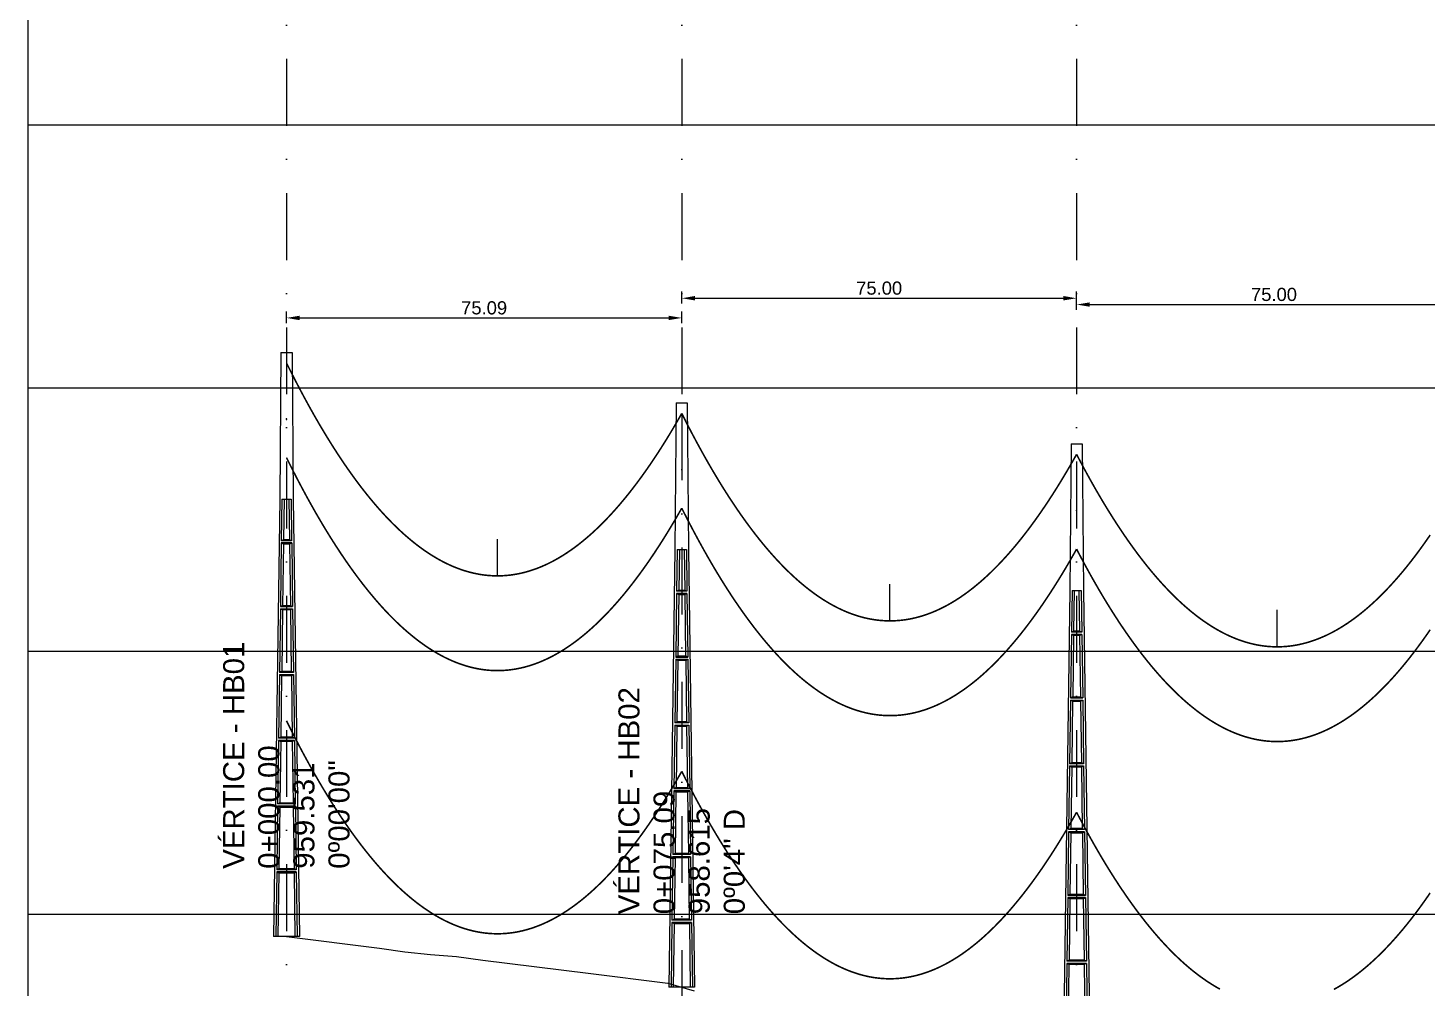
# Model space of a CAD drawing. Header units: metres. Extents: x -121 to 9872, y 3505 to 10721.
# Drawn here: x -30.3 to 235.6, y 7063 to 7245.4 of the extents above; entities that cross this region are included whole.
import ezdxf

# ---------------------------------------------------------------- set-up
doc = ezdxf.new("R2010")
doc.units = ezdxf.units.M
doc.header["$PDMODE"] = 2
doc.linetypes.add('DASHDOT', pattern=[25.4, 12.7, -6.35, 0, -6.35])
doc.linetypes.add('DASHED', pattern=[0.75, 0.5, -0.25])
for name, color, linetype in [('C-ROAD-PROF', 2, 'DASHED'), ('CON-EOL- CA OXLIP', 140, 'Continuous'), ('CON-EOL- FO', 101, 'Continuous'), ('CON-EOL- PROJEÇÃO', 22, 'Continuous'), ('cotas', 7, 'Continuous'), ('GRID', 253, 'Continuous'), ('Perfil - Texto Geral', 7, 'Continuous'), ('POSTE DT', 7, 'Continuous')]:
    doc.layers.add(name, color=color, linetype=linetype)
doc.styles.add('Arial', font='arial.ttf')
doc.styles.get("Standard").update_dxf_attribs({"font": 'arial.ttf'})
doc.dimstyles.new('ISO-25', dxfattribs={"dimtxt": 2.5, "dimasz": 2.5, "dimexe": 1.25, "dimexo": 0.625, "dimtad": 1, "dimzin": 1, "dimtxsty": 'Standard', "dimcen": 2.5, "dimaunit": 1, "dimadec": 3, "dimazin": 3, "dimtfac": 1, "dimtmove": 0, "dimatfit": 3, "dimfxlon": 1, "dimarcsym": 0})

# ---------------------------------------------------------------- blocks, each defined once
blk = doc.blocks.new('*U11')
at = {"layer": 'POSTE DT', "extrusion": (0, 1, 0)}
for p, q in [((-3.31, 349.86), (-4.05, 262)), ((-3.31, 349.86), (3.31, 349.86)), ((3.31, 349.86), (4.06, 262)), ((-4.05, 262), (-7.72, 0)), ((-4.05, 262), (-4.05, 262)), ((-2.73, 262), (-3.08, 237.05)), ((-2.73, 262), (2.75, 262)), ((-1.42, 262), (-1.77, 237.57)), ((1.43, 262), (1.77, 237.57)), ((2.75, 262), (3.1, 237.05)), ((4.06, 262), (7.72, 0)), ((-3.1, 235.74), (-3.63, 197.65)), ((3.11, 235.73), (-3.1, 235.74)), ((3.1, 237.05), (-3.08, 237.05)), ((-1.8, 235.21), (-2.32, 198.19)), ((1.8, 235.21), (2.32, 198.19)), ((3.11, 235.73), (3.65, 197.65)), ((-3.65, 196.34), (-4.19, 158.25)), ((-2.35, 195.8), (-2.87, 158.8)), ((2.35, 195.8), (2.87, 158.8)), ((3.66, 196.34), (4.2, 158.25)), ((-4.21, 156.94), (-4.74, 118.85)), ((-2.9, 156.39), (-3.42, 119.41)), ((2.91, 156.39), (3.42, 119.41)), ((4.21, 156.94), (4.75, 118.85)), ((-4.76, 117.54), (-5.29, 79.45)), ((4.77, 117.54), (-4.76, 117.54)), ((4.75, 118.85), (-4.74, 118.85)), ((4.77, 117.54), (5.3, 79.45)), ((-3.46, 116.98), (-3.97, 80.02)), ((3.46, 116.98), (3.98, 80.02)), ((-5.31, 78.14), (-5.85, 40.06)), ((5.32, 78.14), (-5.31, 78.14)), ((5.3, 79.45), (-5.29, 79.45)), ((-4.01, 77.57), (-4.53, 40.63)), ((4.01, 77.57), (4.53, 40.63)), ((5.32, 78.14), (5.85, 40.06)), ((-5.86, 38.74), (-6.41, 0)), ((5.87, 38.74), (-5.86, 38.74)), ((5.85, 40.06), (-5.85, 40.06)), ((-4.56, 38.17), (-5.1, 0)), ((4.56, 38.17), (5.1, 0)), ((5.87, 38.74), (6.41, 0)), ((-6.41, 0), (-7.72, 0)), ((-5.1, 0), (-6.41, 0)), ((5.1, 0), (-5.1, 0)), ((6.41, 0), (5.1, 0)), ((7.72, 0), (6.41, 0))]:
    blk.add_line(p, q, dxfattribs=at)
at = {"layer": 'POSTE DT', "ltscale": 3}
for points in [[(-3.65, 196.34), (3.66, 196.34)], [(-3.63, 197.65), (3.65, 197.65)], [(-4.21, 156.94), (4.21, 156.94)], [(4.2, 158.25), (-4.19, 158.25)]]:
    blk.add_lwpolyline(points, dxfattribs=at)
at = {"layer": 'POSTE DT'}
for points, knots in [([(0.25, 309.94), (0.25, 309.93), (0.25, 309.93), (0.25, 309.92), (0.25, 309.91), (0.25, 309.9), (0.25, 309.89), (0.24, 309.85), (0.22, 309.82), (0.19, 309.77), (0.16, 309.74), (0.11, 309.71), (0.08, 309.7), (0.01, 309.68), (-0.02, 309.68), (-0.08, 309.7), (-0.11, 309.71), (-0.16, 309.74), (-0.18, 309.76), (-0.21, 309.8), (-0.22, 309.82), (-0.24, 309.85), (-0.24, 309.87), (-0.25, 309.89), (-0.25, 309.9), (-0.25, 309.92), (-0.25, 309.92), (-0.25, 309.93), (-0.25, 309.94), (-0.25, 309.95), (-0.25, 309.95), (-0.25, 309.96), (-0.25, 309.97), (-0.24, 310), (-0.23, 310.02), (-0.21, 310.07), (-0.2, 310.09), (-0.15, 310.14), (-0.13, 310.15), (-0.07, 310.18), (-0.03, 310.19), (0.03, 310.19), (0.06, 310.18), (0.12, 310.16), (0.14, 310.14), (0.18, 310.11), (0.2, 310.09), (0.21, 310.06), (0.22, 310.05), (0.23, 310.04), (0.24, 310.01), (0.24, 309.99), (0.25, 309.97), (0.25, 309.96), (0.25, 309.95), (0.25, 309.94), (0.25, 309.94), (0.25, 309.94), (0.25, 309.94)], [-54.728303, -54.728303, -54.728303, -54.728303, -54.309038, -54.309038, -53.647169, -53.647169, -52.532885, -52.532885, -48.86224, -48.86224, -45.282765, -45.282765, -41.52867, -41.52867, -37.867486, -37.867486, -34.454589, -34.454589, -31.301423, -31.301423, -28.48103, -28.48103, -26.961755, -26.961755, -25.7544, -25.7544, -25.136228, -25.136228, -24.64409, -24.64409, -24.094201, -24.094201, -23.191199, -23.191199, -20.494482, -20.494482, -17.342863, -17.342863, -13.645538, -13.645538, -9.835989, -9.835989, -6.296781, -6.296781, -3.005029, -3.005029, 0, 0, 0, 1.527594, 1.527594, 3.697216, 3.697216, 4.489727, 4.489727, 5.01438, 5.01438, 5.095313, 5.095313, 5.095313, 5.095313]), ([(-3.1, 235.74), (-2.88, 235.65), (-2.67, 235.56), (-2.23, 235.39), (-2.02, 235.3), (-1.8, 235.21)], [0.055576, 0.055576, 0.055576, 0.055576, 56.767409, 56.767409, 113.50757, 113.50757, 113.50757, 113.50757]), ([(-1.77, 237.57), (-1.99, 237.49), (-2.21, 237.4), (-2.64, 237.22), (-2.86, 237.14), (-3.08, 237.05)], [0, 0, 0, 0, 56.660495, 56.660495, 113.412826, 113.412826, 113.412826, 113.412826]), ([(-1.8, 235.21), (-1.2, 235.21), (-0.6, 235.21), (0.6, 235.21), (1.2, 235.21), (1.8, 235.21)], [0, 0, 0, 0, 68.567797, 68.567797, 137.136247, 137.136247, 137.136247, 137.136247]), ([(1.77, 237.57), (1.18, 237.57), (0.59, 237.57), (-0.59, 237.57), (-1.18, 237.57), (-1.77, 237.57)], [0, 0, 0, 0, 67.306894, 67.306894, 134.614447, 134.614447, 134.614447, 134.614447]), ([(3.1, 237.05), (2.87, 237.14), (2.65, 237.23), (2.21, 237.4), (1.99, 237.49), (1.77, 237.57)], [0, 0, 0, 0, 56.738948, 56.738948, 113.38731, 113.38731, 113.38731, 113.38731]), ([(1.8, 235.21), (2.02, 235.3), (2.24, 235.38), (2.68, 235.56), (2.89, 235.65), (3.11, 235.73)], [0, 0, 0, 0, 56.845349, 56.845349, 113.599799, 113.599799, 113.599799, 113.599799]), ([(-3.65, 196.34), (-3.43, 196.25), (-3.22, 196.16), (-2.78, 195.98), (-2.57, 195.89), (-2.35, 195.8)], [0.054307, 0.054307, 0.054307, 0.054307, 63.527131, 63.527131, 127.063246, 127.063246, 127.063246, 127.063246]), ([(-2.32, 198.19), (-2.54, 198.1), (-2.76, 198.01), (-3.2, 197.83), (-3.41, 197.74), (-3.63, 197.65)], [0, 0, 0, 0, 63.412073, 63.412073, 126.777421, 126.777421, 126.777421, 126.777421]), ([(-2.35, 195.8), (-1.57, 195.8), (-0.78, 195.8), (0.79, 195.8), (1.57, 195.8), (2.35, 195.8)], [0, 0, 0, 0, 89.585713, 89.585713, 179.17191, 179.17191, 179.17191, 179.17191]), ([(2.32, 198.19), (1.55, 198.19), (0.77, 198.19), (-0.77, 198.19), (-1.55, 198.19), (-2.32, 198.19)], [0, 0, 0, 0, 88.31008, 88.31008, 176.620652, 176.620652, 176.620652, 176.620652]), ([(3.65, 197.65), (3.43, 197.74), (3.2, 197.83), (2.76, 198.01), (2.54, 198.1), (2.32, 198.19)], [0, 0, 0, 0, 63.488119, 63.488119, 126.880939, 126.880939, 126.880939, 126.880939]), ([(2.35, 195.8), (2.57, 195.89), (2.79, 195.98), (3.23, 196.16), (3.45, 196.25), (3.66, 196.34)], [0, 0, 0, 0, 63.60246, 63.60246, 127.109696, 127.109696, 127.109696, 127.109696]), ([(-4.21, 156.94), (-3.99, 156.85), (-3.77, 156.75), (-3.34, 156.57), (-3.12, 156.48), (-2.9, 156.39)], [0.053423, 0.053423, 0.053423, 0.053423, 70.429742, 70.429742, 140.90167, 140.90167, 140.90167, 140.90167]), ([(-2.87, 158.8), (-3.09, 158.71), (-3.31, 158.62), (-3.75, 158.43), (-3.97, 158.34), (-4.19, 158.25)], [0, 0, 0, 0, 70.301707, 70.301707, 140.590947, 140.590947, 140.590947, 140.590947]), ([(-2.9, 156.39), (-1.94, 156.39), (-0.97, 156.39), (0.97, 156.39), (1.94, 156.39), (2.91, 156.39)], [0, 0, 0, 0, 110.60219, 110.60219, 221.20473, 221.20473, 221.20473, 221.20473]), ([(2.87, 158.8), (1.92, 158.8), (0.96, 158.8), (-0.96, 158.8), (-1.91, 158.8), (-2.87, 158.8)], [0, 0, 0, 0, 109.314454, 109.314454, 218.629264, 218.629264, 218.629264, 218.629264]), ([(4.2, 158.25), (3.98, 158.34), (3.76, 158.44), (3.31, 158.62), (3.09, 158.71), (2.87, 158.8)], [0, 0, 0, 0, 70.379198, 70.379198, 140.659718, 140.659718, 140.659718, 140.659718]), ([(2.91, 156.39), (3.12, 156.48), (3.34, 156.57), (3.78, 156.75), (4, 156.85), (4.21, 156.94)], [0, 0, 0, 0, 70.506649, 70.506649, 140.914701, 140.914701, 140.914701, 140.914701]), ([(-4.76, 117.54), (-4.54, 117.45), (-4.32, 117.35), (-3.89, 117.17), (-3.67, 117.07), (-3.46, 116.98)], [0.052784, 0.052784, 0.052784, 0.052784, 77.438432, 77.438432, 154.950301, 154.950301, 154.950301, 154.950301]), ([(-3.42, 119.41), (-3.64, 119.32), (-3.86, 119.23), (-4.3, 119.04), (-4.52, 118.95), (-4.74, 118.85)], [0, 0, 0, 0, 77.299547, 77.299547, 154.618634, 154.618634, 154.618634, 154.618634]), ([(3.42, 119.41), (2.28, 119.41), (1.14, 119.41), (-1.14, 119.41), (-2.28, 119.41), (-3.42, 119.41)], [0, 0, 0, 0, 130.319901, 130.319901, 260.640046, 260.640046, 260.640046, 260.640046]), ([(4.75, 118.85), (4.53, 118.95), (4.31, 119.04), (3.87, 119.23), (3.64, 119.32), (3.42, 119.41)], [0, 0, 0, 0, 77.381597, 77.381597, 154.66183, 154.66183, 154.66183, 154.66183]), ([(3.46, 116.98), (3.68, 117.07), (3.89, 117.17), (4.33, 117.35), (4.55, 117.45), (4.77, 117.54)], [0, 0, 0, 0, 77.520013, 77.520013, 154.938747, 154.938747, 154.938747, 154.938747]), ([(-3.46, 116.98), (-2.3, 116.98), (-1.15, 116.98), (1.15, 116.98), (2.31, 116.98), (3.46, 116.98)], [0, 0, 0, 0, 131.617604, 131.617604, 263.235447, 263.235447, 263.235447, 263.235447]), ([(-5.31, 78.14), (-5.09, 78.05), (-4.88, 77.95), (-4.44, 77.76), (-4.23, 77.67), (-4.01, 77.57)], [0.052308, 0.052308, 0.052308, 0.052308, 84.527725, 84.527725, 169.158824, 169.158824, 169.158824, 169.158824]), ([(-3.97, 80.02), (-4.19, 79.93), (-4.41, 79.83), (-4.85, 79.64), (-5.07, 79.55), (-5.29, 79.45)], [0, 0, 0, 0, 84.379671, 84.379671, 168.809376, 168.809376, 168.809376, 168.809376]), ([(-4.01, 77.57), (-2.67, 77.57), (-1.34, 77.57), (1.34, 77.57), (2.67, 77.57), (4.01, 77.57)], [0, 0, 0, 0, 152.632212, 152.632212, 305.264569, 305.264569, 305.264569, 305.264569]), ([(3.98, 80.02), (2.65, 80.02), (1.33, 80.02), (-1.32, 80.02), (-2.65, 80.02), (-3.97, 80.02)], [0, 0, 0, 0, 151.326157, 151.326157, 302.652465, 302.652465, 302.652465, 302.652465]), ([(5.3, 79.45), (5.08, 79.55), (4.86, 79.64), (4.42, 79.83), (4.2, 79.93), (3.98, 80.02)], [0, 0, 0, 0, 84.46863, 84.46863, 168.833721, 168.833721, 168.833721, 168.833721]), ([(4.01, 77.57), (4.23, 77.67), (4.45, 77.76), (4.88, 77.95), (5.1, 78.05), (5.32, 78.14)], [0, 0, 0, 0, 84.616316, 84.616316, 169.129178, 169.129178, 169.129178, 169.129178]), ([(-5.86, 38.74), (-5.65, 38.65), (-5.43, 38.55), (-5, 38.36), (-4.78, 38.26), (-4.56, 38.17)], [0.026524, 0.026524, 0.026524, 0.026524, 91.679563, 91.679563, 183.466041, 183.466041, 183.466041, 183.466041]), ([(-4.53, 40.63), (-4.75, 40.53), (-4.97, 40.44), (-5.41, 40.25), (-5.63, 40.15), (-5.85, 40.06)], [0, 0, 0, 0, 91.523648, 91.523648, 183.126775, 183.126775, 183.126775, 183.126775]), ([(-4.56, 38.17), (-3.04, 38.17), (-1.52, 38.17), (1.52, 38.17), (3.04, 38.17), (4.56, 38.17)], [0, 0, 0, 0, 173.646192, 173.646192, 347.292451, 347.292451, 347.292451, 347.292451]), ([(4.53, 40.63), (3.02, 40.63), (1.51, 40.63), (-1.51, 40.63), (-3.02, 40.63), (-4.53, 40.63)], [0, 0, 0, 0, 172.33304, 172.33304, 344.666151, 344.666151, 344.666151, 344.666151]), ([(5.85, 40.06), (5.63, 40.15), (5.41, 40.25), (4.97, 40.44), (4.75, 40.53), (4.53, 40.63)], [0, 0, 0, 0, 91.621326, 91.621326, 183.137324, 183.137324, 183.137324, 183.137324]), ([(4.56, 38.17), (4.78, 38.26), (5, 38.36), (5.43, 38.55), (5.65, 38.65), (5.87, 38.74)], [0, 0, 0, 0, 91.776928, 91.776928, 183.448614, 183.448614, 183.448614, 183.448614])]:
    blk.add_open_spline(points, degree=3, knots=knots, dxfattribs=at)
blk = doc.blocks.new('*D322')
at = {"layer": 'cotas', "color": 0, "lineweight": -2, "transparency": 16777216}
for p, q in [((168.89, 7191.81), (168.89, 7194.06)), ((243.89, 7191.81), (243.89, 7194.06)), ((171.39, 7192.81), (241.39, 7192.81))]:
    blk.add_line(p, q, dxfattribs=at)
at = {"layer": 'cotas', "color": 0, "transparency": 16777216}
for points in [[(171.39, 7193.23), (171.39, 7192.4), (168.89, 7192.81)], [(241.39, 7193.23), (241.39, 7192.4), (243.89, 7192.81)]]:
    blk.add_solid(points, dxfattribs=at)
at = {"layer": 'Defpoints', "color": 0, "transparency": 16777216}
for p in [(243.89, 7192.81), (168.89, 7175.35), (243.89, 7164.06)]:
    blk.add_point(p, dxfattribs=at)
at = {"layer": 'cotas', "color": 0, "transparency": 16777216, "insert": (206.39, 7194.72), "char_height": 2.5, "attachment_point": 5}
blk.add_mtext('75.00', dxfattribs=at)
blk = doc.blocks.new('*D347')
at = {"layer": 'cotas', "color": 0, "lineweight": -2, "transparency": 16777216}
for p, q in [((18.8, 7189.27), (18.8, 7191.52)), ((93.89, 7189.27), (93.89, 7191.52)), ((21.3, 7190.27), (91.39, 7190.27))]:
    blk.add_line(p, q, dxfattribs=at)
at = {"layer": 'cotas', "color": 0, "transparency": 16777216}
for points in [[(21.3, 7190.69), (21.3, 7189.85), (18.8, 7190.27)], [(91.39, 7190.69), (91.39, 7189.85), (93.89, 7190.27)]]:
    blk.add_solid(points, dxfattribs=at)
at = {"layer": 'Defpoints', "color": 0, "transparency": 16777216}
for p in [(93.89, 7190.27), (18.8, 7183.72), (93.89, 7174.12)]:
    blk.add_point(p, dxfattribs=at)
at = {"layer": 'cotas', "color": 0, "transparency": 16777216, "insert": (56.35, 7192.17), "char_height": 2.5, "attachment_point": 5}
blk.add_mtext('75.09', dxfattribs=at)
blk = doc.blocks.new('*D348')
at = {"layer": 'cotas', "color": 0, "lineweight": -2, "transparency": 16777216}
for p, q in [((93.89, 7193.01), (93.89, 7195.26)), ((96.39, 7194.01), (166.39, 7194.01)), ((168.89, 7193.01), (168.89, 7195.26))]:
    blk.add_line(p, q, dxfattribs=at)
at = {"layer": 'cotas', "color": 0, "transparency": 16777216}
for points in [[(96.39, 7194.43), (96.39, 7193.6), (93.89, 7194.01)], [(166.39, 7194.43), (166.39, 7193.6), (168.89, 7194.01)]]:
    blk.add_solid(points, dxfattribs=at)
at = {"layer": 'Defpoints', "color": 0, "transparency": 16777216}
for p in [(168.89, 7194.01), (93.89, 7174.12), (168.89, 7166.35)]:
    blk.add_point(p, dxfattribs=at)
at = {"layer": 'cotas', "color": 0, "transparency": 16777216, "insert": (131.39, 7195.92), "char_height": 2.5, "attachment_point": 5}
blk.add_mtext('75.00', dxfattribs=at)

msp = doc.modelspace()

# ---------------------------------------------------------------- linework, layer by layer
at = {"layer": 'C-ROAD-PROF', "color": 0, "linetype": 'Continuous', "lineweight": -3}
msp.add_lwpolyline([(18.802, 7072.722), (36.502, 7070.504), (41.275, 7069.814), (46.133, 7069.351), (51.069, 7068.969), (56.073, 7068.281), (76.09, 7065.811), (91.249, 7063.902), (96.228, 7062.43)], dxfattribs=at)
at = {"layer": 'CON-EOL- CA OXLIP'}
for p, q in [((58.878, 7141.266), (58.878, 7148.266)), ((133.442, 7132.715), (133.442, 7139.715)), ((206.996, 7127.783), (206.996, 7134.783))]:
    msp.add_line(p, q, dxfattribs=at)
at = {"layer": 'CON-EOL- CA OXLIP', "lineweight": 30, "const_width": 0.3}
for points in [[(18.802, 7181.723), (19.176, 7180.97), (19.549, 7180.224), (19.923, 7179.485), (20.297, 7178.753), (20.67, 7178.028), (21.044, 7177.311), (21.417, 7176.601), (21.791, 7175.897), (22.165, 7175.201), (22.538, 7174.512), (22.912, 7173.83), (23.285, 7173.156), (23.659, 7172.488), (24.032, 7171.827), (24.406, 7171.174), (24.78, 7170.528), (25.153, 7169.888), (25.527, 7169.256), (25.9, 7168.631), (26.274, 7168.014), (26.647, 7167.403), (27.021, 7166.799), (27.395, 7166.203), (27.768, 7165.613), (28.142, 7165.031), (28.515, 7164.455), (28.889, 7163.887), (29.262, 7163.326), (29.636, 7162.772), (30.01, 7162.225), (30.383, 7161.685), (30.757, 7161.153), (31.13, 7160.627), (31.504, 7160.108), (31.878, 7159.597), (32.251, 7159.092), (32.625, 7158.595), (32.998, 7158.104), (33.372, 7157.621), (33.745, 7157.145), (34.119, 7156.676), (34.493, 7156.214), (34.866, 7155.759), (35.24, 7155.311), (35.613, 7154.87), (35.987, 7154.436), (36.36, 7154.009), (36.734, 7153.589), (37.108, 7153.177), (37.481, 7152.771), (37.855, 7152.373), (38.228, 7151.981), (38.602, 7151.596), (38.975, 7151.219), (39.349, 7150.849), (39.723, 7150.485), (40.096, 7150.129), (40.47, 7149.78), (40.843, 7149.437), (41.217, 7149.102), (41.591, 7148.774), (41.964, 7148.453), (42.338, 7148.139), (42.711, 7147.831), (43.085, 7147.531), (43.458, 7147.238), (43.832, 7146.952), (44.206, 7146.673), (44.579, 7146.401), (44.953, 7146.136), (45.326, 7145.879), (45.7, 7145.628), (46.073, 7145.384), (46.447, 7145.147), (46.821, 7144.917), (47.194, 7144.694), (47.568, 7144.479), (47.941, 7144.27), (48.315, 7144.068), (48.688, 7143.873), (49.062, 7143.686), (49.436, 7143.505), (49.809, 7143.331), (50.183, 7143.165), (50.556, 7143.005), (50.93, 7142.852), (51.304, 7142.707), (51.677, 7142.568), (52.051, 7142.437), (52.424, 7142.312), (52.798, 7142.194), (53.171, 7142.084), (53.545, 7141.98), (53.919, 7141.884), (54.292, 7141.794), (54.666, 7141.712), (55.039, 7141.636), (55.413, 7141.568), (55.786, 7141.506), (56.16, 7141.452), (56.534, 7141.404), (56.907, 7141.364), (57.281, 7141.33), (57.654, 7141.304), (58.028, 7141.284), (58.402, 7141.272), (58.775, 7141.266), (59.149, 7141.268), (59.522, 7141.277), (59.896, 7141.292), (60.269, 7141.315), (60.643, 7141.344), (61.017, 7141.381), (61.39, 7141.425), (61.764, 7141.475), (62.137, 7141.533), (62.511, 7141.598), (62.884, 7141.669), (63.258, 7141.748), (63.632, 7141.834), (64.005, 7141.926), (64.379, 7142.026), (64.752, 7142.133), (65.126, 7142.246), (65.499, 7142.367), (65.873, 7142.495), (66.247, 7142.63), (66.62, 7142.771), (66.994, 7142.92), (67.367, 7143.076), (67.741, 7143.239), (68.115, 7143.408), (68.488, 7143.585), (68.862, 7143.769), (69.235, 7143.96), (69.609, 7144.158), (69.982, 7144.363), (70.356, 7144.575), (70.73, 7144.794), (71.103, 7145.02), (71.477, 7145.252), (71.85, 7145.492), (72.224, 7145.739), (72.597, 7145.994), (72.971, 7146.255), (73.345, 7146.523), (73.718, 7146.798), (74.092, 7147.08), (74.465, 7147.369), (74.839, 7147.665), (75.212, 7147.969), (75.586, 7148.279), (75.96, 7148.596), (76.333, 7148.92), (76.707, 7149.252), (77.08, 7149.59), (77.454, 7149.936), (77.828, 7150.288), (78.201, 7150.648), (78.575, 7151.014), (78.948, 7151.388), (79.322, 7151.768), (79.695, 7152.156), (80.069, 7152.551), (80.443, 7152.952), (80.816, 7153.361), (81.19, 7153.777), (81.563, 7154.2), (81.937, 7154.63), (82.31, 7155.067), (82.684, 7155.511), (83.058, 7155.962), (83.431, 7156.42), (83.805, 7156.886), (84.178, 7157.358), (84.552, 7157.837), (84.925, 7158.324), (85.299, 7158.817), (85.673, 7159.318), (86.046, 7159.826), (86.42, 7160.34), (86.793, 7160.862), (87.167, 7161.391), (87.541, 7161.927), (87.914, 7162.47), (88.288, 7163.02), (88.661, 7163.577), (89.035, 7164.142), (89.408, 7164.713), (89.782, 7165.291), (90.156, 7165.877), (90.529, 7166.47), (90.903, 7167.069), (91.276, 7167.676), (91.65, 7168.29), (92.023, 7168.911), (92.397, 7169.539), (92.771, 7170.175), (93.144, 7170.817), (93.518, 7171.467), (93.891, 7172.123)], [(93.891, 7172.123), (94.264, 7171.381), (94.638, 7170.645), (95.011, 7169.917), (95.384, 7169.196), (95.757, 7168.482), (96.13, 7167.775), (96.503, 7167.075), (96.876, 7166.383), (97.25, 7165.697), (97.623, 7165.019), (97.996, 7164.348), (98.369, 7163.683), (98.742, 7163.026), (99.115, 7162.376), (99.488, 7161.733), (99.861, 7161.098), (100.235, 7160.469), (100.608, 7159.847), (100.981, 7159.233), (101.354, 7158.625), (101.727, 7158.025), (102.1, 7157.432), (102.473, 7156.845), (102.847, 7156.266), (103.22, 7155.694), (103.593, 7155.129), (103.966, 7154.571), (104.339, 7154.021), (104.712, 7153.477), (105.085, 7152.94), (105.458, 7152.41), (105.832, 7151.888), (106.205, 7151.372), (106.578, 7150.864), (106.951, 7150.362), (107.324, 7149.868), (107.697, 7149.381), (108.07, 7148.901), (108.444, 7148.427), (108.817, 7147.961), (109.19, 7147.502), (109.563, 7147.05), (109.936, 7146.605), (110.309, 7146.167), (110.682, 7145.736), (111.056, 7145.312), (111.429, 7144.895), (111.802, 7144.485), (112.175, 7144.083), (112.548, 7143.687), (112.921, 7143.298), (113.294, 7142.916), (113.667, 7142.542), (114.041, 7142.174), (114.414, 7141.813), (114.787, 7141.46), (115.16, 7141.113), (115.533, 7140.774), (115.906, 7140.441), (116.279, 7140.116), (116.653, 7139.797), (117.026, 7139.486), (117.399, 7139.181), (117.772, 7138.884), (118.145, 7138.593), (118.518, 7138.31), (118.891, 7138.033), (119.264, 7137.764), (119.638, 7137.502), (120.011, 7137.246), (120.384, 7136.998), (120.757, 7136.756), (121.13, 7136.522), (121.503, 7136.295), (121.876, 7136.074), (122.25, 7135.861), (122.623, 7135.655), (122.996, 7135.455), (123.369, 7135.263), (123.742, 7135.078), (124.115, 7134.899), (124.488, 7134.728), (124.861, 7134.564), (125.235, 7134.406), (125.608, 7134.256), (125.981, 7134.113), (126.354, 7133.976), (126.727, 7133.847), (127.1, 7133.725), (127.473, 7133.609), (127.847, 7133.501), (128.22, 7133.399), (128.593, 7133.305), (128.966, 7133.218), (129.339, 7133.137), (129.712, 7133.064), (130.085, 7132.997), (130.458, 7132.938), (130.832, 7132.886), (131.205, 7132.84), (131.578, 7132.802), (131.951, 7132.77), (132.324, 7132.746), (132.697, 7132.728), (133.07, 7132.718), (133.444, 7132.715), (133.817, 7132.718), (134.19, 7132.729), (134.563, 7132.746), (134.936, 7132.771), (135.309, 7132.802), (135.682, 7132.841), (136.056, 7132.886), (136.429, 7132.939), (136.802, 7132.998), (137.175, 7133.064), (137.548, 7133.138), (137.921, 7133.218), (138.294, 7133.306), (138.667, 7133.4), (139.041, 7133.502), (139.414, 7133.61), (139.787, 7133.726), (140.16, 7133.848), (140.533, 7133.977), (140.906, 7134.114), (141.279, 7134.257), (141.653, 7134.408), (142.026, 7134.565), (142.399, 7134.729), (142.772, 7134.901), (143.145, 7135.079), (143.518, 7135.265), (143.891, 7135.457), (144.264, 7135.656), (144.638, 7135.863), (145.011, 7136.076), (145.384, 7136.297), (145.757, 7136.524), (146.13, 7136.758), (146.503, 7137), (146.876, 7137.248), (147.25, 7137.504), (147.623, 7137.766), (147.996, 7138.036), (148.369, 7138.312), (148.742, 7138.596), (149.115, 7138.886), (149.488, 7139.184), (149.861, 7139.488), (150.235, 7139.8), (150.608, 7140.118), (150.981, 7140.444), (151.354, 7140.776), (151.727, 7141.116), (152.1, 7141.463), (152.473, 7141.816), (152.847, 7142.177), (153.22, 7142.545), (153.593, 7142.919), (153.966, 7143.301), (154.339, 7143.69), (154.712, 7144.086), (155.085, 7144.489), (155.458, 7144.899), (155.832, 7145.316), (156.205, 7145.74), (156.578, 7146.171), (156.951, 7146.609), (157.324, 7147.054), (157.697, 7147.506), (158.07, 7147.965), (158.444, 7148.431), (158.817, 7148.904), (159.19, 7149.385), (159.563, 7149.872), (159.936, 7150.367), (160.309, 7150.868), (160.682, 7151.377), (161.056, 7151.892), (161.429, 7152.415), (161.802, 7152.944), (162.175, 7153.481), (162.548, 7154.025), (162.921, 7154.576), (163.294, 7155.134), (163.667, 7155.699), (164.041, 7156.271), (164.414, 7156.85), (164.787, 7157.437), (165.16, 7158.03), (165.533, 7158.63), (165.906, 7159.238), (166.279, 7159.852), (166.653, 7160.474), (167.026, 7161.103), (167.399, 7161.739), (167.772, 7162.382), (168.145, 7163.032), (168.518, 7163.689), (168.891, 7164.353)], [(168.891, 7164.353), (169.264, 7163.638), (169.638, 7162.931), (170.011, 7162.23), (170.384, 7161.536), (170.757, 7160.85), (171.13, 7160.171), (171.503, 7159.499), (171.876, 7158.834), (172.25, 7158.176), (172.623, 7157.525), (172.996, 7156.881), (173.369, 7156.244), (173.742, 7155.615), (174.115, 7154.992), (174.488, 7154.377), (174.861, 7153.768), (175.235, 7153.167), (175.608, 7152.573), (175.981, 7151.986), (176.354, 7151.406), (176.727, 7150.833), (177.1, 7150.267), (177.473, 7149.708), (177.847, 7149.157), (178.22, 7148.612), (178.593, 7148.074), (178.966, 7147.544), (179.339, 7147.02), (179.712, 7146.504), (180.085, 7145.995), (180.458, 7145.492), (180.832, 7144.997), (181.205, 7144.509), (181.578, 7144.028), (181.951, 7143.554), (182.324, 7143.087), (182.697, 7142.627), (183.07, 7142.174), (183.444, 7141.728), (183.817, 7141.289), (184.19, 7140.857), (184.563, 7140.432), (184.936, 7140.015), (185.309, 7139.604), (185.682, 7139.2), (186.056, 7138.804), (186.429, 7138.414), (186.802, 7138.031), (187.175, 7137.656), (187.548, 7137.287), (187.921, 7136.926), (188.294, 7136.571), (188.667, 7136.224), (189.041, 7135.883), (189.414, 7135.55), (189.787, 7135.224), (190.16, 7134.904), (190.533, 7134.592), (190.906, 7134.287), (191.279, 7133.988), (191.653, 7133.697), (192.026, 7133.413), (192.399, 7133.135), (192.772, 7132.865), (193.145, 7132.602), (193.518, 7132.346), (193.891, 7132.096), (194.264, 7131.854), (194.638, 7131.619), (195.011, 7131.391), (195.384, 7131.169), (195.757, 7130.955), (196.13, 7130.748), (196.503, 7130.548), (196.876, 7130.355), (197.25, 7130.168), (197.623, 7129.989), (197.996, 7129.817), (198.369, 7129.652), (198.742, 7129.494), (199.115, 7129.342), (199.488, 7129.198), (199.861, 7129.061), (200.235, 7128.931), (200.608, 7128.807), (200.981, 7128.691), (201.354, 7128.582), (201.727, 7128.48), (202.1, 7128.385), (202.473, 7128.296), (202.847, 7128.215), (203.22, 7128.141), (203.593, 7128.073), (203.966, 7128.013), (204.339, 7127.96), (204.712, 7127.914), (205.085, 7127.874), (205.458, 7127.842), (205.832, 7127.817), (206.205, 7127.798), (206.578, 7127.787), (206.951, 7127.783), (207.324, 7127.785), (207.697, 7127.795), (208.07, 7127.812), (208.444, 7127.835), (208.817, 7127.866), (209.19, 7127.904), (209.563, 7127.948), (209.936, 7128), (210.309, 7128.058), (210.682, 7128.124), (211.056, 7128.197), (211.429, 7128.276), (211.802, 7128.363), (212.175, 7128.456), (212.548, 7128.557), (212.921, 7128.664), (213.294, 7128.779), (213.667, 7128.901), (214.041, 7129.029), (214.414, 7129.165), (214.787, 7129.307), (215.16, 7129.457), (215.533, 7129.613), (215.906, 7129.777), (216.279, 7129.947), (216.653, 7130.125), (217.026, 7130.309), (217.399, 7130.501), (217.772, 7130.699), (218.145, 7130.905), (218.518, 7131.117), (218.891, 7131.337), (219.264, 7131.564), (219.638, 7131.797), (220.011, 7132.038), (220.384, 7132.285), (220.757, 7132.54), (221.13, 7132.801), (221.503, 7133.07), (221.876, 7133.346), (222.25, 7133.628), (222.623, 7133.918), (222.996, 7134.215), (223.369, 7134.518), (223.742, 7134.829), (224.115, 7135.147), (224.488, 7135.471), (224.861, 7135.803), (225.235, 7136.142), (225.608, 7136.487), (225.981, 7136.84), (226.354, 7137.2), (226.727, 7137.567), (227.1, 7137.941), (227.473, 7138.322), (227.847, 7138.71), (228.22, 7139.105), (228.593, 7139.507), (228.966, 7139.916), (229.339, 7140.332), (229.712, 7140.755), (230.085, 7141.185), (230.458, 7141.622), (230.832, 7142.066), (231.205, 7142.518), (231.578, 7142.976), (231.951, 7143.441), (232.324, 7143.914), (232.697, 7144.393), (233.07, 7144.879), (233.444, 7145.373), (233.817, 7145.874), (234.19, 7146.381), (234.563, 7146.896), (234.936, 7147.418), (235.309, 7147.947), (235.682, 7148.482), (236.056, 7149.025)]]:
    msp.add_lwpolyline(points, dxfattribs=at)
at = {"layer": 'CON-EOL- FO', "lineweight": 30, "const_width": 0.3}
for points in [[(18.802, 7163.723), (19.176, 7162.97), (19.549, 7162.224), (19.923, 7161.485), (20.297, 7160.753), (20.67, 7160.029), (21.044, 7159.311), (21.417, 7158.601), (21.791, 7157.897), (22.165, 7157.201), (22.538, 7156.512), (22.912, 7155.83), (23.285, 7155.156), (23.659, 7154.488), (24.032, 7153.828), (24.406, 7153.174), (24.78, 7152.528), (25.153, 7151.889), (25.527, 7151.257), (25.9, 7150.632), (26.274, 7150.014), (26.647, 7149.403), (27.021, 7148.799), (27.395, 7148.203), (27.768, 7147.613), (28.142, 7147.031), (28.515, 7146.456), (28.889, 7145.887), (29.262, 7145.326), (29.636, 7144.772), (30.01, 7144.225), (30.383, 7143.686), (30.757, 7143.153), (31.13, 7142.627), (31.504, 7142.108), (31.878, 7141.597), (32.251, 7141.092), (32.625, 7140.595), (32.998, 7140.105), (33.372, 7139.621), (33.745, 7139.145), (34.119, 7138.676), (34.493, 7138.214), (34.866, 7137.759), (35.24, 7137.311), (35.613, 7136.87), (35.987, 7136.436), (36.36, 7136.009), (36.734, 7135.59), (37.108, 7135.177), (37.481, 7134.771), (37.855, 7134.373), (38.228, 7133.981), (38.602, 7133.597), (38.975, 7133.219), (39.349, 7132.849), (39.723, 7132.485), (40.096, 7132.129), (40.47, 7131.78), (40.843, 7131.437), (41.217, 7131.102), (41.591, 7130.774), (41.964, 7130.453), (42.338, 7130.139), (42.711, 7129.832), (43.085, 7129.532), (43.458, 7129.239), (43.832, 7128.953), (44.206, 7128.674), (44.579, 7128.402), (44.953, 7128.137), (45.326, 7127.879), (45.7, 7127.628), (46.073, 7127.384), (46.447, 7127.147), (46.821, 7126.917), (47.194, 7126.695), (47.568, 7126.479), (47.941, 7126.27), (48.315, 7126.068), (48.688, 7125.874), (49.062, 7125.686), (49.436, 7125.505), (49.809, 7125.332), (50.183, 7125.165), (50.556, 7125.005), (50.93, 7124.853), (51.304, 7124.707), (51.677, 7124.568), (52.051, 7124.437), (52.424, 7124.312), (52.798, 7124.195), (53.171, 7124.084), (53.545, 7123.98), (53.919, 7123.884), (54.292, 7123.794), (54.666, 7123.712), (55.039, 7123.636), (55.413, 7123.568), (55.786, 7123.506), (56.16, 7123.452), (56.534, 7123.404), (56.907, 7123.364), (57.281, 7123.33), (57.654, 7123.304), (58.028, 7123.285), (58.402, 7123.272), (58.775, 7123.267), (59.149, 7123.268), (59.522, 7123.277), (59.896, 7123.292), (60.269, 7123.315), (60.643, 7123.345), (61.017, 7123.381), (61.39, 7123.425), (61.764, 7123.475), (62.137, 7123.533), (62.511, 7123.598), (62.884, 7123.669), (63.258, 7123.748), (63.632, 7123.834), (64.005, 7123.926), (64.379, 7124.026), (64.752, 7124.133), (65.126, 7124.247), (65.499, 7124.367), (65.873, 7124.495), (66.247, 7124.63), (66.62, 7124.771), (66.994, 7124.92), (67.367, 7125.076), (67.741, 7125.239), (68.115, 7125.409), (68.488, 7125.585), (68.862, 7125.769), (69.235, 7125.96), (69.609, 7126.158), (69.982, 7126.363), (70.356, 7126.575), (70.73, 7126.794), (71.103, 7127.02), (71.477, 7127.253), (71.85, 7127.493), (72.224, 7127.74), (72.597, 7127.994), (72.971, 7128.255), (73.345, 7128.523), (73.718, 7128.798), (74.092, 7129.08), (74.465, 7129.369), (74.839, 7129.665), (75.212, 7129.969), (75.586, 7130.279), (75.96, 7130.596), (76.333, 7130.921), (76.707, 7131.252), (77.08, 7131.59), (77.454, 7131.936), (77.828, 7132.288), (78.201, 7132.648), (78.575, 7133.014), (78.948, 7133.388), (79.322, 7133.768), (79.695, 7134.156), (80.069, 7134.551), (80.443, 7134.953), (80.816, 7135.361), (81.19, 7135.777), (81.563, 7136.2), (81.937, 7136.63), (82.31, 7137.067), (82.684, 7137.511), (83.058, 7137.962), (83.431, 7138.421), (83.805, 7138.886), (84.178, 7139.358), (84.552, 7139.838), (84.925, 7140.324), (85.299, 7140.818), (85.673, 7141.318), (86.046, 7141.826), (86.42, 7142.341), (86.793, 7142.862), (87.167, 7143.391), (87.541, 7143.927), (87.914, 7144.47), (88.288, 7145.02), (88.661, 7145.578), (89.035, 7146.142), (89.408, 7146.713), (89.782, 7147.292), (90.156, 7147.877), (90.529, 7148.47), (90.903, 7149.07), (91.276, 7149.676), (91.65, 7150.29), (92.023, 7150.911), (92.397, 7151.54), (92.771, 7152.175), (93.144, 7152.817), (93.518, 7153.467), (93.891, 7154.123)], [(93.891, 7154.123), (94.264, 7153.381), (94.638, 7152.646), (95.011, 7151.917), (95.384, 7151.196), (95.757, 7150.482), (96.13, 7149.775), (96.503, 7149.076), (96.876, 7148.383), (97.25, 7147.698), (97.623, 7147.019), (97.996, 7146.348), (98.369, 7145.684), (98.742, 7145.027), (99.115, 7144.377), (99.488, 7143.734), (99.861, 7143.098), (100.235, 7142.469), (100.608, 7141.848), (100.981, 7141.233), (101.354, 7140.626), (101.727, 7140.025), (102.1, 7139.432), (102.473, 7138.846), (102.847, 7138.267), (103.22, 7137.694), (103.593, 7137.13), (103.966, 7136.572), (104.339, 7136.021), (104.712, 7135.477), (105.085, 7134.94), (105.458, 7134.411), (105.832, 7133.888), (106.205, 7133.373), (106.578, 7132.864), (106.951, 7132.363), (107.324, 7131.868), (107.697, 7131.381), (108.07, 7130.901), (108.444, 7130.428), (108.817, 7129.961), (109.19, 7129.502), (109.563, 7129.05), (109.936, 7128.605), (110.309, 7128.167), (110.682, 7127.736), (111.056, 7127.312), (111.429, 7126.895), (111.802, 7126.486), (112.175, 7126.083), (112.548, 7125.687), (112.921, 7125.298), (113.294, 7124.917), (113.667, 7124.542), (114.041, 7124.174), (114.414, 7123.814), (114.787, 7123.46), (115.16, 7123.113), (115.533, 7122.774), (115.906, 7122.441), (116.279, 7122.116), (116.653, 7121.797), (117.026, 7121.486), (117.399, 7121.181), (117.772, 7120.884), (118.145, 7120.593), (118.518, 7120.31), (118.891, 7120.034), (119.264, 7119.764), (119.638, 7119.502), (120.011, 7119.246), (120.384, 7118.998), (120.757, 7118.757), (121.13, 7118.522), (121.503, 7118.295), (121.876, 7118.075), (122.25, 7117.861), (122.623, 7117.655), (122.996, 7117.456), (123.369, 7117.263), (123.742, 7117.078), (124.115, 7116.9), (124.488, 7116.728), (124.861, 7116.564), (125.235, 7116.406), (125.608, 7116.256), (125.981, 7116.113), (126.354, 7115.976), (126.727, 7115.847), (127.1, 7115.725), (127.473, 7115.609), (127.847, 7115.501), (128.22, 7115.4), (128.593, 7115.305), (128.966, 7115.218), (129.339, 7115.137), (129.712, 7115.064), (130.085, 7114.998), (130.458, 7114.938), (130.832, 7114.886), (131.205, 7114.84), (131.578, 7114.802), (131.951, 7114.771), (132.324, 7114.746), (132.697, 7114.729), (133.07, 7114.718), (133.444, 7114.715), (133.817, 7114.718), (134.19, 7114.729), (134.563, 7114.746), (134.936, 7114.771), (135.309, 7114.802), (135.682, 7114.841), (136.056, 7114.886), (136.429, 7114.939), (136.802, 7114.998), (137.175, 7115.065), (137.548, 7115.138), (137.921, 7115.219), (138.294, 7115.306), (138.667, 7115.4), (139.041, 7115.502), (139.414, 7115.61), (139.787, 7115.726), (140.16, 7115.848), (140.533, 7115.978), (140.906, 7116.114), (141.279, 7116.257), (141.653, 7116.408), (142.026, 7116.565), (142.399, 7116.73), (142.772, 7116.901), (143.145, 7117.079), (143.518, 7117.265), (143.891, 7117.457), (144.264, 7117.657), (144.638, 7117.863), (145.011, 7118.076), (145.384, 7118.297), (145.757, 7118.524), (146.13, 7118.759), (146.503, 7119), (146.876, 7119.248), (147.25, 7119.504), (147.623, 7119.766), (147.996, 7120.036), (148.369, 7120.312), (148.742, 7120.596), (149.115, 7120.886), (149.488, 7121.184), (149.861, 7121.488), (150.235, 7121.8), (150.608, 7122.118), (150.981, 7122.444), (151.354, 7122.777), (151.727, 7123.116), (152.1, 7123.463), (152.473, 7123.817), (152.847, 7124.177), (153.22, 7124.545), (153.593, 7124.92), (153.966, 7125.301), (154.339, 7125.69), (154.712, 7126.086), (155.085, 7126.489), (155.458, 7126.899), (155.832, 7127.316), (156.205, 7127.74), (156.578, 7128.171), (156.951, 7128.609), (157.324, 7129.054), (157.697, 7129.506), (158.07, 7129.965), (158.444, 7130.431), (158.817, 7130.905), (159.19, 7131.385), (159.563, 7131.872), (159.936, 7132.367), (160.309, 7132.868), (160.682, 7133.377), (161.056, 7133.892), (161.429, 7134.415), (161.802, 7134.945), (162.175, 7135.481), (162.548, 7136.025), (162.921, 7136.576), (163.294, 7137.134), (163.667, 7137.699), (164.041, 7138.271), (164.414, 7138.85), (164.787, 7139.437), (165.16, 7140.03), (165.533, 7140.631), (165.906, 7141.238), (166.279, 7141.853), (166.653, 7142.474), (167.026, 7143.103), (167.399, 7143.739), (167.772, 7144.382), (168.145, 7145.032), (168.518, 7145.689), (168.891, 7146.353)], [(168.891, 7146.353), (169.264, 7145.638), (169.638, 7144.931), (170.011, 7144.23), (170.384, 7143.537), (170.757, 7142.85), (171.13, 7142.171), (171.503, 7141.499), (171.876, 7140.834), (172.25, 7140.176), (172.623, 7139.525), (172.996, 7138.881), (173.369, 7138.244), (173.742, 7137.615), (174.115, 7136.992), (174.488, 7136.377), (174.861, 7135.769), (175.235, 7135.167), (175.608, 7134.573), (175.981, 7133.986), (176.354, 7133.406), (176.727, 7132.833), (177.1, 7132.267), (177.473, 7131.708), (177.847, 7131.157), (178.22, 7130.612), (178.593, 7130.075), (178.966, 7129.544), (179.339, 7129.021), (179.712, 7128.504), (180.085, 7127.995), (180.458, 7127.493), (180.832, 7126.997), (181.205, 7126.509), (181.578, 7126.028), (181.951, 7125.554), (182.324, 7125.087), (182.697, 7124.627), (183.07, 7124.174), (183.444, 7123.728), (183.817, 7123.289), (184.19, 7122.857), (184.563, 7122.433), (184.936, 7122.015), (185.309, 7121.604), (185.682, 7121.2), (186.056, 7120.804), (186.429, 7120.414), (186.802, 7120.032), (187.175, 7119.656), (187.548, 7119.288), (187.921, 7118.926), (188.294, 7118.572), (188.667, 7118.224), (189.041, 7117.884), (189.414, 7117.55), (189.787, 7117.224), (190.16, 7116.905), (190.533, 7116.592), (190.906, 7116.287), (191.279, 7115.988), (191.653, 7115.697), (192.026, 7115.413), (192.399, 7115.136), (192.772, 7114.865), (193.145, 7114.602), (193.518, 7114.346), (193.891, 7114.097), (194.264, 7113.854), (194.638, 7113.619), (195.011, 7113.391), (195.384, 7113.17), (195.757, 7112.955), (196.13, 7112.748), (196.503, 7112.548), (196.876, 7112.355), (197.25, 7112.169), (197.623, 7111.989), (197.996, 7111.817), (198.369, 7111.652), (198.742, 7111.494), (199.115, 7111.343), (199.488, 7111.198), (199.861, 7111.061), (200.235, 7110.931), (200.608, 7110.808), (200.981, 7110.691), (201.354, 7110.582), (201.727, 7110.48), (202.1, 7110.385), (202.473, 7110.296), (202.847, 7110.215), (203.22, 7110.141), (203.593, 7110.074), (203.966, 7110.013), (204.339, 7109.96), (204.712, 7109.914), (205.085, 7109.875), (205.458, 7109.842), (205.832, 7109.817), (206.205, 7109.799), (206.578, 7109.787), (206.951, 7109.783), (207.324, 7109.786), (207.697, 7109.795), (208.07, 7109.812), (208.444, 7109.836), (208.817, 7109.866), (209.19, 7109.904), (209.563, 7109.948), (209.936, 7110), (210.309, 7110.059), (210.682, 7110.124), (211.056, 7110.197), (211.429, 7110.276), (211.802, 7110.363), (212.175, 7110.457), (212.548, 7110.557), (212.921, 7110.665), (213.294, 7110.779), (213.667, 7110.901), (214.041, 7111.029), (214.414, 7111.165), (214.787, 7111.307), (215.16, 7111.457), (215.533, 7111.613), (215.906, 7111.777), (216.279, 7111.947), (216.653, 7112.125), (217.026, 7112.31), (217.399, 7112.501), (217.772, 7112.7), (218.145, 7112.905), (218.518, 7113.118), (218.891, 7113.337), (219.264, 7113.564), (219.638, 7113.797), (220.011, 7114.038), (220.384, 7114.285), (220.757, 7114.54), (221.13, 7114.802), (221.503, 7115.07), (221.876, 7115.346), (222.25, 7115.628), (222.623, 7115.918), (222.996, 7116.215), (223.369, 7116.518), (223.742, 7116.829), (224.115, 7117.147), (224.488, 7117.471), (224.861, 7117.803), (225.235, 7118.142), (225.608, 7118.488), (225.981, 7118.84), (226.354, 7119.2), (226.727, 7119.567), (227.1, 7119.941), (227.473, 7120.322), (227.847, 7120.71), (228.22, 7121.105), (228.593, 7121.507), (228.966, 7121.916), (229.339, 7122.332), (229.712, 7122.755), (230.085, 7123.185), (230.458, 7123.622), (230.832, 7124.066), (231.205, 7124.518), (231.578, 7124.976), (231.951, 7125.441), (232.324, 7125.914), (232.697, 7126.393), (233.07, 7126.88), (233.444, 7127.373), (233.817, 7127.874), (234.19, 7128.381), (234.563, 7128.896), (234.936, 7129.418), (235.309, 7129.947), (235.682, 7130.483), (236.056, 7131.026)]]:
    msp.add_lwpolyline(points, dxfattribs=at)
at = {"layer": 'CON-EOL- PROJEÇÃO', "lineweight": 30, "const_width": 0.3}
for points in [[(18.802, 7113.723), (19.176, 7112.97), (19.549, 7112.224), (19.923, 7111.485), (20.297, 7110.753), (20.67, 7110.028), (21.044, 7109.311), (21.417, 7108.601), (21.791, 7107.897), (22.165, 7107.201), (22.538, 7106.512), (22.912, 7105.83), (23.285, 7105.156), (23.659, 7104.488), (24.032, 7103.827), (24.406, 7103.174), (24.78, 7102.528), (25.153, 7101.888), (25.527, 7101.256), (25.9, 7100.631), (26.274, 7100.014), (26.647, 7099.403), (27.021, 7098.799), (27.395, 7098.203), (27.768, 7097.613), (28.142, 7097.031), (28.515, 7096.455), (28.889, 7095.887), (29.262, 7095.326), (29.636, 7094.772), (30.01, 7094.225), (30.383, 7093.685), (30.757, 7093.153), (31.13, 7092.627), (31.504, 7092.108), (31.878, 7091.597), (32.251, 7091.092), (32.625, 7090.595), (32.998, 7090.104), (33.372, 7089.621), (33.745, 7089.145), (34.119, 7088.676), (34.493, 7088.214), (34.866, 7087.759), (35.24, 7087.311), (35.613, 7086.87), (35.987, 7086.436), (36.36, 7086.009), (36.734, 7085.589), (37.108, 7085.177), (37.481, 7084.771), (37.855, 7084.373), (38.228, 7083.981), (38.602, 7083.596), (38.975, 7083.219), (39.349, 7082.849), (39.723, 7082.485), (40.096, 7082.129), (40.47, 7081.78), (40.843, 7081.437), (41.217, 7081.102), (41.591, 7080.774), (41.964, 7080.453), (42.338, 7080.139), (42.711, 7079.831), (43.085, 7079.531), (43.458, 7079.238), (43.832, 7078.952), (44.206, 7078.673), (44.579, 7078.401), (44.953, 7078.136), (45.326, 7077.879), (45.7, 7077.628), (46.073, 7077.384), (46.447, 7077.147), (46.821, 7076.917), (47.194, 7076.694), (47.568, 7076.479), (47.941, 7076.27), (48.315, 7076.068), (48.688, 7075.873), (49.062, 7075.686), (49.436, 7075.505), (49.809, 7075.331), (50.183, 7075.165), (50.556, 7075.005), (50.93, 7074.852), (51.304, 7074.707), (51.677, 7074.568), (52.051, 7074.437), (52.424, 7074.312), (52.798, 7074.194), (53.171, 7074.084), (53.545, 7073.98), (53.919, 7073.884), (54.292, 7073.794), (54.666, 7073.712), (55.039, 7073.636), (55.413, 7073.568), (55.786, 7073.506), (56.16, 7073.452), (56.534, 7073.404), (56.907, 7073.364), (57.281, 7073.33), (57.654, 7073.304), (58.028, 7073.284), (58.402, 7073.272), (58.775, 7073.266), (59.149, 7073.268), (59.522, 7073.277), (59.896, 7073.292), (60.269, 7073.315), (60.643, 7073.344), (61.017, 7073.381), (61.39, 7073.425), (61.764, 7073.475), (62.137, 7073.533), (62.511, 7073.598), (62.884, 7073.669), (63.258, 7073.748), (63.632, 7073.834), (64.005, 7073.926), (64.379, 7074.026), (64.752, 7074.133), (65.126, 7074.246), (65.499, 7074.367), (65.873, 7074.495), (66.247, 7074.63), (66.62, 7074.771), (66.994, 7074.92), (67.367, 7075.076), (67.741, 7075.239), (68.115, 7075.408), (68.488, 7075.585), (68.862, 7075.769), (69.235, 7075.96), (69.609, 7076.158), (69.982, 7076.363), (70.356, 7076.575), (70.73, 7076.794), (71.103, 7077.02), (71.477, 7077.252), (71.85, 7077.492), (72.224, 7077.739), (72.597, 7077.994), (72.971, 7078.255), (73.345, 7078.523), (73.718, 7078.798), (74.092, 7079.08), (74.465, 7079.369), (74.839, 7079.665), (75.212, 7079.969), (75.586, 7080.279), (75.96, 7080.596), (76.333, 7080.92), (76.707, 7081.252), (77.08, 7081.59), (77.454, 7081.936), (77.828, 7082.288), (78.201, 7082.648), (78.575, 7083.014), (78.948, 7083.388), (79.322, 7083.768), (79.695, 7084.156), (80.069, 7084.551), (80.443, 7084.952), (80.816, 7085.361), (81.19, 7085.777), (81.563, 7086.2), (81.937, 7086.63), (82.31, 7087.067), (82.684, 7087.511), (83.058, 7087.962), (83.431, 7088.42), (83.805, 7088.886), (84.178, 7089.358), (84.552, 7089.837), (84.925, 7090.324), (85.299, 7090.817), (85.673, 7091.318), (86.046, 7091.826), (86.42, 7092.34), (86.793, 7092.862), (87.167, 7093.391), (87.541, 7093.927), (87.914, 7094.47), (88.288, 7095.02), (88.661, 7095.577), (89.035, 7096.142), (89.408, 7096.713), (89.782, 7097.291), (90.156, 7097.877), (90.529, 7098.47), (90.903, 7099.069), (91.276, 7099.676), (91.65, 7100.29), (92.023, 7100.911), (92.397, 7101.539), (92.771, 7102.175), (93.144, 7102.817), (93.518, 7103.467), (93.891, 7104.123)], [(93.891, 7104.123), (94.264, 7103.381), (94.638, 7102.645), (95.011, 7101.917), (95.384, 7101.196), (95.757, 7100.482), (96.13, 7099.775), (96.503, 7099.075), (96.876, 7098.383), (97.25, 7097.697), (97.623, 7097.019), (97.996, 7096.348), (98.369, 7095.683), (98.742, 7095.026), (99.115, 7094.376), (99.488, 7093.733), (99.861, 7093.098), (100.235, 7092.469), (100.608, 7091.847), (100.981, 7091.233), (101.354, 7090.625), (101.727, 7090.025), (102.1, 7089.432), (102.473, 7088.845), (102.847, 7088.266), (103.22, 7087.694), (103.593, 7087.129), (103.966, 7086.571), (104.339, 7086.021), (104.712, 7085.477), (105.085, 7084.94), (105.458, 7084.41), (105.832, 7083.888), (106.205, 7083.372), (106.578, 7082.864), (106.951, 7082.362), (107.324, 7081.868), (107.697, 7081.381), (108.07, 7080.901), (108.444, 7080.427), (108.817, 7079.961), (109.19, 7079.502), (109.563, 7079.05), (109.936, 7078.605), (110.309, 7078.167), (110.682, 7077.736), (111.056, 7077.312), (111.429, 7076.895), (111.802, 7076.485), (112.175, 7076.083), (112.548, 7075.687), (112.921, 7075.298), (113.294, 7074.916), (113.667, 7074.542), (114.041, 7074.174), (114.414, 7073.813), (114.787, 7073.46), (115.16, 7073.113), (115.533, 7072.774), (115.906, 7072.441), (116.279, 7072.116), (116.653, 7071.797), (117.026, 7071.486), (117.399, 7071.181), (117.772, 7070.884), (118.145, 7070.593), (118.518, 7070.31), (118.891, 7070.033), (119.264, 7069.764), (119.638, 7069.502), (120.011, 7069.246), (120.384, 7068.998), (120.757, 7068.756), (121.13, 7068.522), (121.503, 7068.295), (121.876, 7068.074), (122.25, 7067.861), (122.623, 7067.655), (122.996, 7067.455), (123.369, 7067.263), (123.742, 7067.078), (124.115, 7066.899), (124.488, 7066.728), (124.861, 7066.564), (125.235, 7066.406), (125.608, 7066.256), (125.981, 7066.113), (126.354, 7065.976), (126.727, 7065.847), (127.1, 7065.725), (127.473, 7065.609), (127.847, 7065.501), (128.22, 7065.399), (128.593, 7065.305), (128.966, 7065.218), (129.339, 7065.137), (129.712, 7065.064), (130.085, 7064.997), (130.458, 7064.938), (130.832, 7064.886), (131.205, 7064.84), (131.578, 7064.802), (131.951, 7064.77), (132.324, 7064.746), (132.697, 7064.728), (133.07, 7064.718), (133.444, 7064.715), (133.817, 7064.718), (134.19, 7064.729), (134.563, 7064.746), (134.936, 7064.771), (135.309, 7064.802), (135.682, 7064.841), (136.056, 7064.886), (136.429, 7064.939), (136.802, 7064.998), (137.175, 7065.064), (137.548, 7065.138), (137.921, 7065.218), (138.294, 7065.306), (138.667, 7065.4), (139.041, 7065.502), (139.414, 7065.61), (139.787, 7065.726), (140.16, 7065.848), (140.533, 7065.977), (140.906, 7066.114), (141.279, 7066.257), (141.653, 7066.408), (142.026, 7066.565), (142.399, 7066.729), (142.772, 7066.901), (143.145, 7067.079), (143.518, 7067.265), (143.891, 7067.457), (144.264, 7067.656), (144.638, 7067.863), (145.011, 7068.076), (145.384, 7068.297), (145.757, 7068.524), (146.13, 7068.758), (146.503, 7069), (146.876, 7069.248), (147.25, 7069.504), (147.623, 7069.766), (147.996, 7070.036), (148.369, 7070.312), (148.742, 7070.596), (149.115, 7070.886), (149.488, 7071.184), (149.861, 7071.488), (150.235, 7071.8), (150.608, 7072.118), (150.981, 7072.444), (151.354, 7072.776), (151.727, 7073.116), (152.1, 7073.463), (152.473, 7073.816), (152.847, 7074.177), (153.22, 7074.545), (153.593, 7074.919), (153.966, 7075.301), (154.339, 7075.69), (154.712, 7076.086), (155.085, 7076.489), (155.458, 7076.899), (155.832, 7077.316), (156.205, 7077.74), (156.578, 7078.171), (156.951, 7078.609), (157.324, 7079.054), (157.697, 7079.506), (158.07, 7079.965), (158.444, 7080.431), (158.817, 7080.904), (159.19, 7081.385), (159.563, 7081.872), (159.936, 7082.367), (160.309, 7082.868), (160.682, 7083.377), (161.056, 7083.892), (161.429, 7084.415), (161.802, 7084.944), (162.175, 7085.481), (162.548, 7086.025), (162.921, 7086.576), (163.294, 7087.134), (163.667, 7087.699), (164.041, 7088.271), (164.414, 7088.85), (164.787, 7089.437), (165.16, 7090.03), (165.533, 7090.63), (165.906, 7091.238), (166.279, 7091.852), (166.653, 7092.474), (167.026, 7093.103), (167.399, 7093.739), (167.772, 7094.382), (168.145, 7095.032), (168.518, 7095.689), (168.891, 7096.353)], [(168.891, 7096.353), (169.264, 7095.638), (169.638, 7094.931), (170.011, 7094.23), (170.384, 7093.536), (170.757, 7092.85), (171.13, 7092.171), (171.503, 7091.499), (171.876, 7090.834), (172.25, 7090.176), (172.623, 7089.525), (172.996, 7088.881), (173.369, 7088.244), (173.742, 7087.615), (174.115, 7086.992), (174.488, 7086.377), (174.861, 7085.768), (175.235, 7085.167), (175.608, 7084.573), (175.981, 7083.986), (176.354, 7083.406), (176.727, 7082.833), (177.1, 7082.267), (177.473, 7081.708), (177.847, 7081.157), (178.22, 7080.612), (178.593, 7080.074), (178.966, 7079.544), (179.339, 7079.02), (179.712, 7078.504), (180.085, 7077.995), (180.458, 7077.492), (180.832, 7076.997), (181.205, 7076.509), (181.578, 7076.028), (181.951, 7075.554), (182.324, 7075.087), (182.697, 7074.627), (183.07, 7074.174), (183.444, 7073.728), (183.817, 7073.289), (184.19, 7072.857), (184.563, 7072.432), (184.936, 7072.015), (185.309, 7071.604), (185.682, 7071.2), (186.056, 7070.804), (186.429, 7070.414), (186.802, 7070.031), (187.175, 7069.656), (187.548, 7069.287), (187.921, 7068.926), (188.294, 7068.571), (188.667, 7068.224), (189.041, 7067.883), (189.414, 7067.55), (189.787, 7067.224), (190.16, 7066.904), (190.533, 7066.592), (190.906, 7066.287), (191.279, 7065.988), (191.653, 7065.697), (192.026, 7065.413), (192.399, 7065.135), (192.772, 7064.865), (193.145, 7064.602), (193.518, 7064.346), (193.891, 7064.096), (194.264, 7063.854), (194.638, 7063.619), (195.011, 7063.391), (195.384, 7063.169), (195.757, 7062.955), (196.13, 7062.748)], [(217.772, 7062.699), (218.145, 7062.905), (218.518, 7063.117), (218.891, 7063.337), (219.264, 7063.564), (219.638, 7063.797), (220.011, 7064.038), (220.384, 7064.285), (220.757, 7064.54), (221.13, 7064.801), (221.503, 7065.07), (221.876, 7065.346), (222.25, 7065.628), (222.623, 7065.918), (222.996, 7066.215), (223.369, 7066.518), (223.742, 7066.829), (224.115, 7067.147), (224.488, 7067.471), (224.861, 7067.803), (225.235, 7068.142), (225.608, 7068.487), (225.981, 7068.84), (226.354, 7069.2), (226.727, 7069.567), (227.1, 7069.941), (227.473, 7070.322), (227.847, 7070.71), (228.22, 7071.105), (228.593, 7071.507), (228.966, 7071.916), (229.339, 7072.332), (229.712, 7072.755), (230.085, 7073.185), (230.458, 7073.622), (230.832, 7074.066), (231.205, 7074.518), (231.578, 7074.976), (231.951, 7075.441), (232.324, 7075.914), (232.697, 7076.393), (233.07, 7076.879), (233.444, 7077.373), (233.817, 7077.874), (234.19, 7078.381), (234.563, 7078.896), (234.936, 7079.418), (235.309, 7079.947), (235.682, 7080.482), (236.056, 7081.025)]]:
    msp.add_lwpolyline(points, dxfattribs=at)
at = {"layer": 'GRID', "linetype": 'DASHDOT'}
for p, q in [((18.802, 7876.973), (18.802, 5510.205)), ((93.891, 7876.973), (93.891, 7174.121)), ((168.891, 7876.973), (168.891, 5510.205)), ((93.891, 7172.123), (93.891, 5510.205))]:
    msp.add_line(p, q, dxfattribs=at)
at = {"layer": 'GRID'}
for points in [[(-30.298, 5560.205), (-30.298, 7876.973), (7827.812, 7876.973), (7827.812, 5560.205), (-30.298, 5560.205)], [(-30.298, 5560.205), (-30.298, 7876.973)], [(-30.298, 7226.973), (7827.812, 7226.973)], [(-30.298, 7226.973), (7827.812, 7226.973)], [(-30.298, 7176.973), (7827.812, 7176.973)], [(-30.298, 7176.973), (7827.812, 7176.973)], [(-30.298, 7126.973), (7827.812, 7126.973)], [(-30.298, 7126.973), (7827.812, 7126.973)], [(-30.298, 7076.973), (7827.812, 7076.973)], [(-30.298, 7076.973), (7827.812, 7076.973)]]:
    msp.add_lwpolyline(points, dxfattribs=at)

# ---------------------------------------------------------------- block references
at = {"layer": 'POSTE DT', "xscale": 0.3172702451939489, "yscale": 0.3172702451939489, "zscale": 0.3172702451939489}
for p in [(18.802, 7072.722), (93.891, 7063.121), (168.891, 7055.353)]:
    msp.add_blockref('*U11', p, dxfattribs=at)

# ---------------------------------------------------------------- texts
at = {"layer": 'Perfil - Texto Geral', "linetype": 'ByBlock', "char_height": 4, "attachment_point": 4, "rotation": 90, "style": 'Arial'}
for s, insert in [('VÉRTICE - HB01\\P0+000.00\\P959.531\\P0º00\'00" ', (18.802, 7085.612)), ('VÉRTICE - HB02\\P0+075.09\\P958.615\\P0º0\'4" D', (93.891, 7076.973))]:
    msp.add_mtext(s, dxfattribs=dict(at, insert=insert))

# ---------------------------------------------------------------- dimensions: what is measured, and where the dimension line sits
at = {"layer": 'cotas'}
for base, p1, p2, picture, middle in [((168.891, 7194.014), (93.891, 7174.121), (168.891, 7166.348), '*D348', (131.391, 7194.014)), ((243.891, 7192.814), (168.891, 7175.348), (243.891, 7164.064), '*D322', (206.391, 7192.814)), ((93.891, 7190.269), (18.802, 7183.722), (93.891, 7174.121), '*D347', (56.347, 7190.269))]:
    dim = msp.add_linear_dim(base=base, p1=p1, p2=p2, dimstyle='ISO-25', dxfattribs=at)
    dim.commit()
    dim.dimension.update_dxf_attribs({"geometry": picture, "text_midpoint": middle, "dimtype": 160})

doc.saveas('drawing.dxf')
